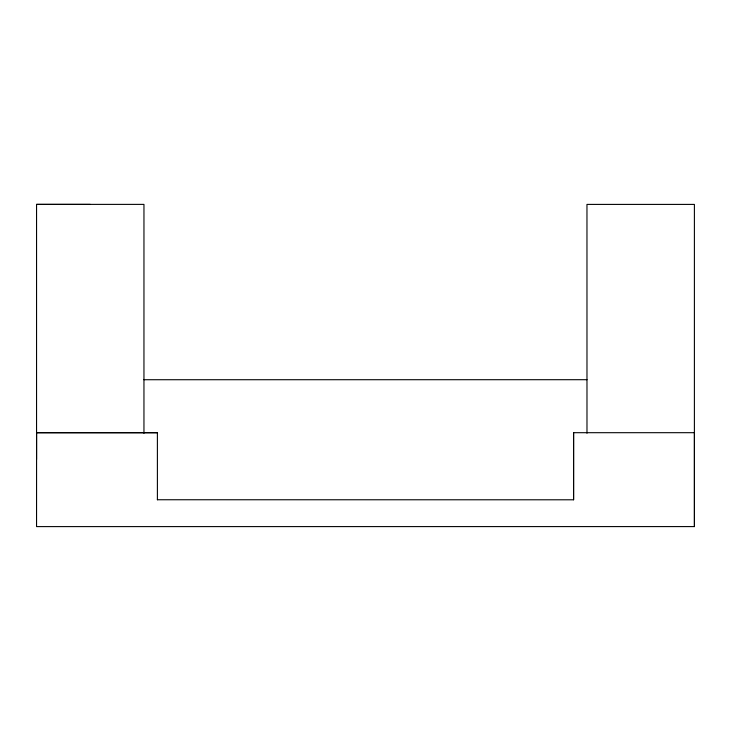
<?xml version="1.0" encoding="UTF-8"?>
<svg xmlns="http://www.w3.org/2000/svg" width="731" height="731" viewBox="0 0 731 731"><rect width="100%" height="100%" fill="white"/><g stroke="black" fill="none" stroke-linecap="round" stroke-linejoin="round"><path stroke-width="1.1" d="M36.55 459.47L36.559 204.378L143.961 204.388L143.952 433.245M157.403 499.766L157.393 432.697L36.587 432.688L36.55 526.603L694.45 526.585L694.432 432.688L573.57 432.697L573.57 499.794L157.375 499.748M573.588 499.776L573.607 432.688M36.587 204.388L90.26 204.388M143.925 379.727L586.993 379.7M36.605 432.715L157.412 432.715M694.395 526.576L694.404 204.406L586.966 204.406L586.984 433.227"/></g></svg>
